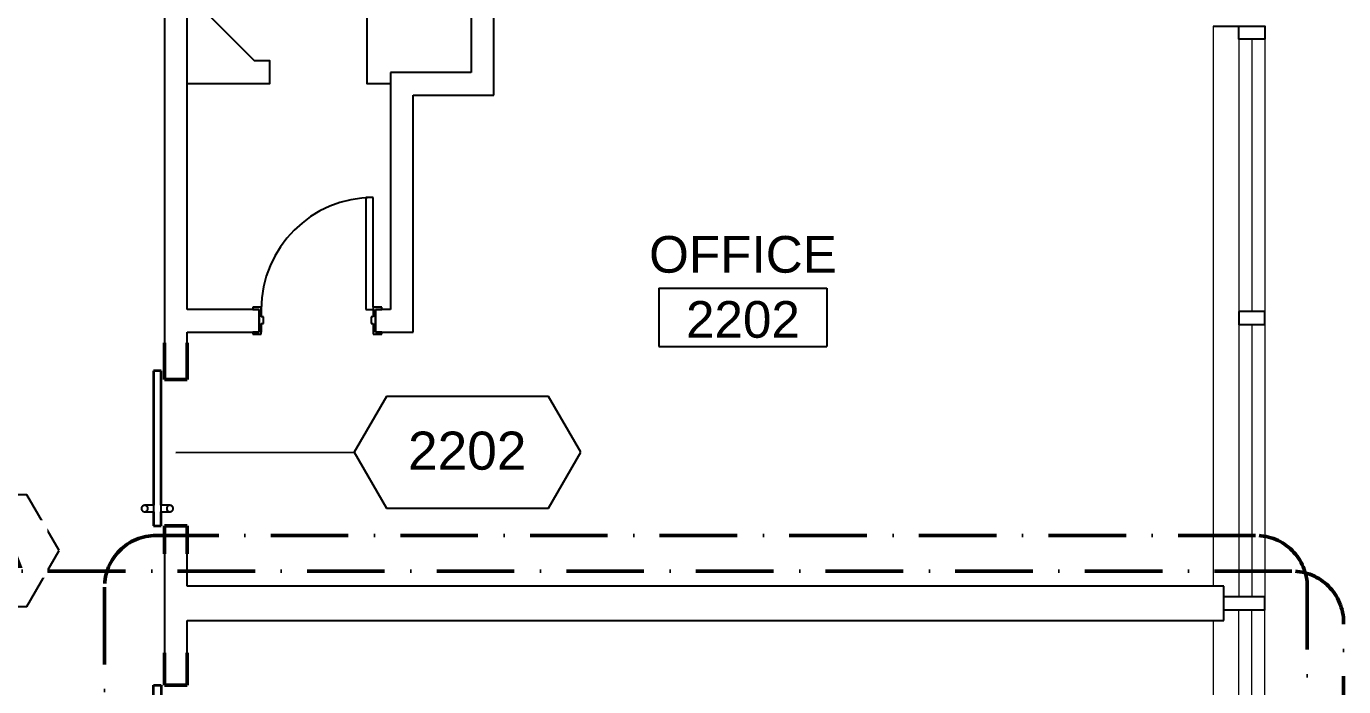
# Model space of a CAD drawing. Header units: inches. Extents: x -1132 to 5570, y -1986 to 4304.
# Drawn here: x 3050.1 to 3356, y -586.8 to -433.5 of the extents above; entities that cross this region are included whole.
import ezdxf

# ---------------------------------------------------------------- set-up
doc = ezdxf.new("R2010")
doc.units = ezdxf.units.IN
doc.header["$LTSCALE"] = 96
doc.header["$MEASUREMENT"] = 0
doc.linetypes.add('Dash Dot 3_16_', pattern=[0.3125, 0.1875, -0.0625, 0, -0.0625])
doc.layers.get('0').update_dxf_attribs({"linetype": 'CONTINUOUS'})
for name, color, linetype, lineweight in [('101013_EX_MER-02_dwg', 8, 'CONTINUOUS', 13), ('A-ANNO-SYMB', 150, 'CONTINUOUS', 13), ('A-AREA-IDEN', 2, 'CONTINUOUS', 25), ('A-DOOR-IDEN', 31, 'CONTINUOUS', 25), ('A-WALL', 113, 'CONTINUOUS', 18), ('A-WALL-SILL', 250, 'CONTINUOUS', 13)]:
    doc.layers.add(name, color=color, linetype=linetype, lineweight=lineweight)
for name, color, linetype in [('A-DOOR', 2, 'CONTINUOUS'), ('A-GLAZ', 2, 'CONTINUOUS'), ('A-WALL-FULL', 6, 'CONTINUOUS')]:
    doc.layers.add(name, color=color, linetype=linetype)
doc.styles.add('Arial_1', font='arial.ttf', dxfattribs={"height": 8.851796})
doc.styles.add('Swis721 BT', font='swiss.ttf', dxfattribs={"height": 8.514638})

# ---------------------------------------------------------------- blocks, each defined once
blk = doc.blocks.new('101013_EX_MER-02_dwg-1452792-2ND FLR PLAN - EAST WING')
at = {"layer": 'A-GLAZ', "color": 9, "lineweight": 13}
for p, q in [((3426.39, 1786.48), (3426.39, 1723.23)), ((3429.39, 1786.48), (3429.39, 1723.23)), ((3432.39, 1786.48), (3432.39, 1723.23)), ((3426.39, 1720.23), (3426.39, 1656.98)), ((3429.39, 1720.23), (3429.39, 1656.98)), ((3432.39, 1720.23), (3432.39, 1656.98)), ((3426.39, 1590.73), (3426.39, 1653.98)), ((3429.39, 1590.73), (3429.39, 1653.98)), ((3432.39, 1590.73), (3432.39, 1653.98))]:
    blk.add_line(p, q, dxfattribs=at)
at = {"layer": 'A-WALL-FULL', "color": 9}
blk.add_line((3234.64, 1718.48), (3234.64, 1773.48), dxfattribs=at)
at = {"layer": 'A-WALL-FULL', "color": 9, "flags": 128}
for points in [[(3182.14, 1723.73), (3182.14, 1776.23), (3201.39, 1776.23), (3201.39, 1781.48), (3197.79, 1781.48), (3187.89, 1791.38), (3187.89, 1817.48), (3223.89, 1817.48), (3223.89, 1776.23), (3229.38, 1776.23)], [(3420.39, 1789.48), (3432.39, 1789.48), (3432.39, 1786.48), (3426.39, 1786.48), (3426.39, 1789.48)], [(3199.43, 1721.98), (3199.43, 1723.73), (3199.38, 1723.73)], [(3199.38, 1718.48), (3199.43, 1718.48), (3199.43, 1720.48)], [(3422.89, 1653.98), (3432.39, 1653.98), (3432.39, 1656.98), (3422.89, 1656.98)]]:
    blk.add_lwpolyline(points, dxfattribs=at)
blk.add_lwpolyline([(3426.39, 1723.23), (3426.39, 1720.23), (3432.39, 1720.23), (3432.39, 1723.23)], close=True, dxfattribs=at)
at = {"layer": 'A-WALL-SILL', "color": 9}
for p, q in [((3420.39, 1789.48), (3420.39, 1659.48)), ((3420.39, 1651.48), (3420.39, 1521.48))]:
    blk.add_line(p, q, dxfattribs=at)
blk = doc.blocks.new('Interior-Sgl - 2_-2_ x 8_-0_ - Flush-2578068-2ND FLR PLAN - EAST WING')
at = {"layer": 'A-DOOR', "color": 8, "lineweight": 25}
for p, q in [((22.25, 28.63), (22.25, 2.63)), ((24, 28.63), (22.25, 28.63)), ((24, 3.13), (24, 28.63)), ((-2, 3.13), (-4, 3.13)), ((-4, 3.13), (-4, 2.63)), ((-2, 0.88), (-2, 3.13)), ((26, 3.13), (24, 3.13)), ((24, 3.13), (24, 0.88)), ((26, 2.63), (26, 3.13)), ((-4, 2.63), (-2.5, 2.63)), ((-2.5, 2.63), (-2.5, -2.63)), ((-1.5, 0.88), (-2, 0.88)), ((-1.5, -0.62), (-1.5, 0.88)), ((22.25, 2.63), (24, 2.63)), ((24, 0.88), (23.5, 0.88)), ((23.5, 0.88), (23.5, -0.62)), ((24.5, -2.63), (24.5, 2.63)), ((24.5, 2.63), (26, 2.63)), ((-2.5, -2.63), (-4, -2.63)), ((-4, -2.63), (-4, -3.13)), ((-2, -3.13), (-2, -0.62)), ((-2, -0.62), (-1.5, -0.62)), ((23.5, -0.62), (24, -0.62)), ((24, -0.62), (24, -3.13)), ((26, -2.63), (24.5, -2.63)), ((26, -3.13), (26, -2.63)), ((-4, -3.13), (-2, -3.13)), ((24, -3.13), (26, -3.13))]:
    blk.add_line(p, q, dxfattribs=at)
at = {"layer": 'A-DOOR', "color": 55}
blk.add_arc((24, 2.63), 26, 90, 180, dxfattribs=at)
blk = doc.blocks.new('Interior-Barn - Flush-3201829-2ND FLR PLAN - EAST WING')
at = {"layer": 'A-DOOR'}
for p, q in [((12.25, 7.22), (12.25, 5.16)), ((13.75, 5.16), (13.75, 7.22)), ((13.75, 5.16), (12.25, 5.16)), ((12.25, 3.41), (12.25, 1.34)), ((12.25, 3.41), (13.75, 3.41)), ((13.75, 1.34), (13.75, 3.41))]:
    blk.add_line(p, q, dxfattribs=at)
at = {"layer": 'A-DOOR', "lineweight": 35}
for p, q in [((-19, 5.16), (12.25, 5.16)), ((-19, 3.41), (-19, 5.16)), ((12.25, 3.41), (-19, 3.41)), ((13.75, 5.16), (17, 5.16)), ((17, 3.41), (13.75, 3.41)), ((17, 5.16), (17, 3.41))]:
    blk.add_line(p, q, dxfattribs=at)
at = {"layer": 'A-DOOR', "flags": 128}
for points in [[(13.75, 7.22), (13.75, 7.25), (13.75, 7.28), (13.74, 7.31), (13.74, 7.34), (13.74, 7.37), (13.73, 7.4), (13.72, 7.43), (13.71, 7.45), (13.7, 7.48), (13.69, 7.51), (13.68, 7.54), (13.67, 7.57), (13.65, 7.59), (13.64, 7.62), (13.62, 7.64), (13.6, 7.67), (13.58, 7.69), (13.56, 7.71), (13.54, 7.74), (13.52, 7.76), (13.5, 7.78), (13.48, 7.8), (13.45, 7.82), (13.43, 7.83), (13.41, 7.85), (13.38, 7.87), (13.35, 7.88), (13.33, 7.89), (13.3, 7.91), (13.27, 7.92), (13.24, 7.93), (13.22, 7.94), (13.19, 7.95), (13.16, 7.95), (13.13, 7.96), (13.1, 7.96), (13.07, 7.97), (13.04, 7.97), (13.01, 7.97), (12.98, 7.97), (12.95, 7.97), (12.92, 7.96), (12.89, 7.96), (12.86, 7.96), (12.83, 7.95), (12.8, 7.94), (12.77, 7.93), (12.74, 7.92), (12.72, 7.91), (12.69, 7.9), (12.66, 7.89), (12.63, 7.87), (12.61, 7.86), (12.58, 7.84), (12.56, 7.83), (12.53, 7.81), (12.51, 7.79), (12.49, 7.77), (12.47, 7.75), (12.45, 7.73), (12.43, 7.7), (12.41, 7.68), (12.39, 7.66), (12.37, 7.63), (12.36, 7.61), (12.34, 7.58), (12.33, 7.55), (12.32, 7.53), (12.3, 7.5), (12.29, 7.47), (12.28, 7.44), (12.28, 7.41), (12.27, 7.38), (12.26, 7.35), (12.26, 7.32), (12.25, 7.29), (12.25, 7.26), (12.25, 7.23), (12.25, 7.22)], [(12.25, 7.22), (12.25, 7.19), (12.25, 7.16), (12.26, 7.13), (12.26, 7.1), (12.26, 7.07), (12.27, 7.04), (12.28, 7.01), (12.29, 6.98), (12.3, 6.95), (12.31, 6.93), (12.32, 6.9), (12.33, 6.87), (12.35, 6.85), (12.36, 6.82), (12.38, 6.8), (12.4, 6.77), (12.42, 6.75), (12.44, 6.72), (12.46, 6.7), (12.48, 6.68), (12.5, 6.66), (12.52, 6.64), (12.55, 6.62), (12.57, 6.6), (12.59, 6.59), (12.62, 6.57), (12.65, 6.56), (12.67, 6.54), (12.7, 6.53), (12.73, 6.52), (12.76, 6.51), (12.78, 6.5), (12.81, 6.49), (12.84, 6.49), (12.87, 6.48), (12.9, 6.48), (12.93, 6.47), (12.96, 6.47), (12.99, 6.47), (13.02, 6.47), (13.05, 6.47), (13.08, 6.47), (13.11, 6.48), (13.14, 6.48), (13.17, 6.49), (13.2, 6.5), (13.23, 6.5), (13.26, 6.51), (13.28, 6.52), (13.31, 6.54), (13.34, 6.55), (13.37, 6.56), (13.39, 6.58), (13.42, 6.6), (13.44, 6.61), (13.47, 6.63), (13.49, 6.65), (13.51, 6.67), (13.53, 6.69), (13.55, 6.71), (13.57, 6.73), (13.59, 6.76), (13.61, 6.78), (13.63, 6.81), (13.64, 6.83), (13.66, 6.86), (13.67, 6.88), (13.68, 6.91), (13.7, 6.94), (13.71, 6.97), (13.72, 7), (13.72, 7.02), (13.73, 7.05), (13.74, 7.08), (13.74, 7.11), (13.75, 7.14), (13.75, 7.17), (13.75, 7.2), (13.75, 7.22)], [(13.75, 1.34), (13.75, 1.37), (13.75, 1.4), (13.74, 1.43), (13.74, 1.46), (13.74, 1.49), (13.73, 1.52), (13.72, 1.55), (13.71, 1.58), (13.7, 1.61), (13.69, 1.64), (13.68, 1.66), (13.67, 1.69), (13.65, 1.72), (13.64, 1.74), (13.62, 1.77), (13.6, 1.79), (13.58, 1.82), (13.56, 1.84), (13.54, 1.86), (13.52, 1.88), (13.5, 1.9), (13.48, 1.92), (13.45, 1.94), (13.43, 1.96), (13.41, 1.97), (13.38, 1.99), (13.35, 2.01), (13.33, 2.02), (13.3, 2.03), (13.27, 2.04), (13.24, 2.05), (13.22, 2.06), (13.19, 2.07), (13.16, 2.08), (13.13, 2.08), (13.1, 2.09), (13.07, 2.09), (13.04, 2.09), (13.01, 2.09), (12.98, 2.09), (12.95, 2.09), (12.92, 2.09), (12.89, 2.09), (12.86, 2.08), (12.83, 2.07), (12.8, 2.07), (12.77, 2.06), (12.74, 2.05), (12.72, 2.04), (12.69, 2.03), (12.66, 2.01), (12.63, 2), (12.61, 1.98), (12.58, 1.97), (12.56, 1.95), (12.53, 1.93), (12.51, 1.91), (12.49, 1.89), (12.47, 1.87), (12.45, 1.85), (12.43, 1.83), (12.41, 1.8), (12.39, 1.78), (12.37, 1.76), (12.36, 1.73), (12.34, 1.7), (12.33, 1.68), (12.32, 1.65), (12.3, 1.62), (12.29, 1.59), (12.28, 1.57), (12.28, 1.54), (12.27, 1.51), (12.26, 1.48), (12.26, 1.45), (12.25, 1.42), (12.25, 1.39), (12.25, 1.36), (12.25, 1.34)], [(12.25, 1.34), (12.25, 1.31), (12.25, 1.28), (12.26, 1.25), (12.26, 1.22), (12.26, 1.19), (12.27, 1.17), (12.28, 1.14), (12.29, 1.11), (12.3, 1.08), (12.31, 1.05), (12.32, 1.02), (12.33, 1), (12.35, 0.97), (12.36, 0.95), (12.38, 0.92), (12.4, 0.9), (12.42, 0.87), (12.44, 0.85), (12.46, 0.83), (12.48, 0.81), (12.5, 0.79), (12.52, 0.77), (12.55, 0.75), (12.57, 0.73), (12.59, 0.71), (12.62, 0.7), (12.65, 0.68), (12.67, 0.67), (12.7, 0.66), (12.73, 0.64), (12.76, 0.63), (12.78, 0.63), (12.81, 0.62), (12.84, 0.61), (12.87, 0.6), (12.9, 0.6), (12.93, 0.6), (12.96, 0.59), (12.99, 0.59), (13.02, 0.59), (13.05, 0.6), (13.08, 0.6), (13.11, 0.6), (13.14, 0.61), (13.17, 0.61), (13.2, 0.62), (13.23, 0.63), (13.26, 0.64), (13.28, 0.65), (13.31, 0.66), (13.34, 0.67), (13.37, 0.69), (13.39, 0.7), (13.42, 0.72), (13.44, 0.74), (13.47, 0.76), (13.49, 0.77), (13.51, 0.79), (13.53, 0.82), (13.55, 0.84), (13.57, 0.86), (13.59, 0.88), (13.61, 0.91), (13.63, 0.93), (13.64, 0.96), (13.66, 0.98), (13.67, 1.01), (13.68, 1.04), (13.7, 1.06), (13.71, 1.09), (13.72, 1.12), (13.72, 1.15), (13.73, 1.18), (13.74, 1.21), (13.74, 1.24), (13.75, 1.27), (13.75, 1.3), (13.75, 1.33), (13.75, 1.34)]]:
    blk.add_lwpolyline(points, dxfattribs=at)
at = {"layer": 'A-DOOR'}
for points, knots in [([(12.25, 7.22), (12.25, 7.18), (12.26, 7.11), (12.28, 7.01), (12.3, 6.94), (12.33, 6.89), (12.35, 6.84), (12.37, 6.81), (12.39, 6.78), (12.41, 6.76), (12.43, 6.73), (12.47, 6.69), (12.51, 6.65), (12.55, 6.62), (12.57, 6.6), (12.6, 6.58), (12.64, 6.56), (12.7, 6.53), (12.77, 6.5), (12.84, 6.48), (12.92, 6.47), (13, 6.47), (13.08, 6.47), (13.16, 6.48), (13.23, 6.5), (13.3, 6.53), (13.36, 6.56), (13.4, 6.58), (13.43, 6.6), (13.45, 6.62), (13.49, 6.65), (13.53, 6.69), (13.57, 6.73), (13.59, 6.76), (13.61, 6.78), (13.63, 6.81), (13.65, 6.84), (13.67, 6.89), (13.7, 6.94), (13.72, 7.01), (13.74, 7.11), (13.75, 7.18), (13.75, 7.22)], [0, 0, 0, 0, 0.055556, 0.111111, 0.138889, 0.166667, 0.194444, 0.208333, 0.222222, 0.236111, 0.25, 0.277778, 0.305556, 0.319444, 0.333333, 0.347222, 0.361111, 0.388889, 0.416667, 0.444444, 0.472222, 0.5, 0.527778, 0.555556, 0.583333, 0.611111, 0.638889, 0.652778, 0.666667, 0.680556, 0.694444, 0.722222, 0.75, 0.763889, 0.777778, 0.791667, 0.805556, 0.833333, 0.861111, 0.888889, 0.944444, 1, 1, 1, 1]), ([(12.96, 2.09), (12.95, 2.09), (12.91, 2.09), (12.84, 2.08), (12.77, 2.06), (12.7, 2.03), (12.64, 2), (12.6, 1.98), (12.57, 1.96), (12.55, 1.94), (12.51, 1.91), (12.47, 1.88), (12.43, 1.84), (12.41, 1.8), (12.39, 1.78), (12.37, 1.75), (12.35, 1.72), (12.33, 1.67), (12.3, 1.62), (12.28, 1.55), (12.26, 1.46), (12.25, 1.38), (12.25, 1.34)], [0.5142736, 0.5142736, 0.5142736, 0.5142736, 0.5277778, 0.5555556, 0.5833333, 0.6111111, 0.6388889, 0.6527778, 0.6666667, 0.6805556, 0.6944444, 0.7222222, 0.75, 0.7638889, 0.7777778, 0.7916667, 0.8055556, 0.8333333, 0.8611111, 0.8888889, 0.9444444, 1, 1, 1, 1]), ([(13.75, 1.34), (13.75, 1.38), (13.74, 1.46), (13.72, 1.55), (13.7, 1.62), (13.67, 1.67), (13.65, 1.72), (13.63, 1.75), (13.61, 1.78), (13.59, 1.8), (13.57, 1.84), (13.53, 1.88), (13.49, 1.91), (13.45, 1.94), (13.43, 1.96), (13.4, 1.98), (13.36, 2), (13.3, 2.03), (13.23, 2.06), (13.16, 2.08), (13.09, 2.09), (13.05, 2.09), (13.04, 2.09)], [0, 0, 0, 0, 0.0555556, 0.1111111, 0.1388889, 0.1666667, 0.1944444, 0.2083333, 0.2222222, 0.2361111, 0.25, 0.2777778, 0.3055556, 0.3194444, 0.3333333, 0.3472222, 0.3611111, 0.3888889, 0.4166667, 0.4444444, 0.4722222, 0.4872585, 0.4872585, 0.4872585, 0.4872585])]:
    blk.add_open_spline(points, degree=3, knots=knots, dxfattribs=at)
blk = doc.blocks.new('Interior-Barn - Flush-3201910-2ND FLR PLAN - EAST WING')
at = {"layer": 'A-DOOR'}
for p, q in [((12.25, -1.34), (12.25, -3.41)), ((13.75, -3.41), (13.75, -1.34)), ((13.75, -3.41), (12.25, -3.41)), ((12.25, -5.16), (12.25, -7.22)), ((12.25, -5.16), (13.75, -5.16)), ((13.75, -7.22), (13.75, -5.16))]:
    blk.add_line(p, q, dxfattribs=at)
at = {"layer": 'A-DOOR', "lineweight": 35}
for p, q in [((12.25, -3.41), (-19, -3.41)), ((-19, -3.41), (-19, -5.16)), ((-19, -5.16), (12.25, -5.16)), ((17, -3.41), (13.75, -3.41)), ((13.75, -5.16), (17, -5.16)), ((17, -5.16), (17, -3.41))]:
    blk.add_line(p, q, dxfattribs=at)
at = {"layer": 'A-DOOR', "flags": 128}
for points in [[(13.75, -1.34), (13.75, -1.31), (13.75, -1.28), (13.74, -1.25), (13.74, -1.22), (13.74, -1.19), (13.73, -1.17), (13.72, -1.14), (13.71, -1.11), (13.7, -1.08), (13.69, -1.05), (13.68, -1.02), (13.67, -1), (13.65, -0.97), (13.64, -0.95), (13.62, -0.92), (13.6, -0.9), (13.58, -0.87), (13.56, -0.85), (13.54, -0.83), (13.52, -0.81), (13.5, -0.79), (13.48, -0.77), (13.45, -0.75), (13.43, -0.73), (13.41, -0.71), (13.38, -0.7), (13.35, -0.68), (13.33, -0.67), (13.3, -0.66), (13.27, -0.64), (13.24, -0.63), (13.22, -0.63), (13.19, -0.62), (13.16, -0.61), (13.13, -0.6), (13.1, -0.6), (13.07, -0.6), (13.04, -0.59), (13.01, -0.59), (12.98, -0.59), (12.95, -0.6), (12.92, -0.6), (12.89, -0.6), (12.86, -0.61), (12.83, -0.61), (12.8, -0.62), (12.77, -0.63), (12.74, -0.64), (12.72, -0.65), (12.69, -0.66), (12.66, -0.67), (12.63, -0.69), (12.61, -0.7), (12.58, -0.72), (12.56, -0.74), (12.53, -0.76), (12.51, -0.77), (12.49, -0.79), (12.47, -0.82), (12.45, -0.84), (12.43, -0.86), (12.41, -0.88), (12.39, -0.91), (12.37, -0.93), (12.36, -0.96), (12.34, -0.98), (12.33, -1.01), (12.32, -1.04), (12.3, -1.06), (12.29, -1.09), (12.28, -1.12), (12.28, -1.15), (12.27, -1.18), (12.26, -1.21), (12.26, -1.24), (12.25, -1.27), (12.25, -1.3), (12.25, -1.33), (12.25, -1.34)], [(12.25, -1.34), (12.25, -1.37), (12.25, -1.4), (12.26, -1.43), (12.26, -1.46), (12.26, -1.49), (12.27, -1.52), (12.28, -1.55), (12.29, -1.58), (12.3, -1.61), (12.31, -1.64), (12.32, -1.66), (12.33, -1.69), (12.35, -1.72), (12.36, -1.74), (12.38, -1.77), (12.4, -1.79), (12.42, -1.82), (12.44, -1.84), (12.46, -1.86), (12.48, -1.88), (12.5, -1.9), (12.52, -1.92), (12.55, -1.94), (12.57, -1.96), (12.59, -1.97), (12.62, -1.99), (12.65, -2.01), (12.67, -2.02), (12.7, -2.03), (12.73, -2.04), (12.76, -2.05), (12.78, -2.06), (12.81, -2.07), (12.84, -2.08), (12.87, -2.08), (12.9, -2.09), (12.93, -2.09), (12.96, -2.09), (12.99, -2.09), (13.02, -2.09), (13.05, -2.09), (13.08, -2.09), (13.11, -2.09), (13.14, -2.08), (13.17, -2.07), (13.2, -2.07), (13.23, -2.06), (13.26, -2.05), (13.28, -2.04), (13.31, -2.03), (13.34, -2.01), (13.37, -2), (13.39, -1.98), (13.42, -1.97), (13.44, -1.95), (13.47, -1.93), (13.49, -1.91), (13.51, -1.89), (13.53, -1.87), (13.55, -1.85), (13.57, -1.83), (13.59, -1.8), (13.61, -1.78), (13.63, -1.76), (13.64, -1.73), (13.66, -1.7), (13.67, -1.68), (13.68, -1.65), (13.7, -1.62), (13.71, -1.59), (13.72, -1.57), (13.72, -1.54), (13.73, -1.51), (13.74, -1.48), (13.74, -1.45), (13.75, -1.42), (13.75, -1.39), (13.75, -1.36), (13.75, -1.34)], [(13.75, -7.22), (13.75, -7.19), (13.75, -7.16), (13.74, -7.13), (13.74, -7.1), (13.74, -7.07), (13.73, -7.04), (13.72, -7.01), (13.71, -6.98), (13.7, -6.95), (13.69, -6.93), (13.68, -6.9), (13.67, -6.87), (13.65, -6.85), (13.64, -6.82), (13.62, -6.8), (13.6, -6.77), (13.58, -6.75), (13.56, -6.72), (13.54, -6.7), (13.52, -6.68), (13.5, -6.66), (13.48, -6.64), (13.45, -6.62), (13.43, -6.6), (13.41, -6.59), (13.38, -6.57), (13.35, -6.56), (13.33, -6.54), (13.3, -6.53), (13.27, -6.52), (13.24, -6.51), (13.22, -6.5), (13.19, -6.49), (13.16, -6.49), (13.13, -6.48), (13.1, -6.48), (13.07, -6.47), (13.04, -6.47), (13.01, -6.47), (12.98, -6.47), (12.95, -6.47), (12.92, -6.47), (12.89, -6.48), (12.86, -6.48), (12.83, -6.49), (12.8, -6.5), (12.77, -6.5), (12.74, -6.51), (12.72, -6.52), (12.69, -6.54), (12.66, -6.55), (12.63, -6.56), (12.61, -6.58), (12.58, -6.6), (12.56, -6.61), (12.53, -6.63), (12.51, -6.65), (12.49, -6.67), (12.47, -6.69), (12.45, -6.71), (12.43, -6.73), (12.41, -6.76), (12.39, -6.78), (12.37, -6.81), (12.36, -6.83), (12.34, -6.86), (12.33, -6.88), (12.32, -6.91), (12.3, -6.94), (12.29, -6.97), (12.28, -7), (12.28, -7.02), (12.27, -7.05), (12.26, -7.08), (12.26, -7.11), (12.25, -7.14), (12.25, -7.17), (12.25, -7.2), (12.25, -7.22)], [(12.25, -7.22), (12.25, -7.25), (12.25, -7.28), (12.26, -7.31), (12.26, -7.34), (12.26, -7.37), (12.27, -7.4), (12.28, -7.43), (12.29, -7.45), (12.3, -7.48), (12.31, -7.51), (12.32, -7.54), (12.33, -7.57), (12.35, -7.59), (12.36, -7.62), (12.38, -7.64), (12.4, -7.67), (12.42, -7.69), (12.44, -7.71), (12.46, -7.74), (12.48, -7.76), (12.5, -7.78), (12.52, -7.8), (12.55, -7.82), (12.57, -7.83), (12.59, -7.85), (12.62, -7.87), (12.65, -7.88), (12.67, -7.89), (12.7, -7.91), (12.73, -7.92), (12.76, -7.93), (12.78, -7.94), (12.81, -7.95), (12.84, -7.95), (12.87, -7.96), (12.9, -7.96), (12.93, -7.97), (12.96, -7.97), (12.99, -7.97), (13.02, -7.97), (13.05, -7.97), (13.08, -7.96), (13.11, -7.96), (13.14, -7.96), (13.17, -7.95), (13.2, -7.94), (13.23, -7.93), (13.26, -7.92), (13.28, -7.91), (13.31, -7.9), (13.34, -7.89), (13.37, -7.87), (13.39, -7.86), (13.42, -7.84), (13.44, -7.83), (13.47, -7.81), (13.49, -7.79), (13.51, -7.77), (13.53, -7.75), (13.55, -7.73), (13.57, -7.7), (13.59, -7.68), (13.61, -7.66), (13.63, -7.63), (13.64, -7.61), (13.66, -7.58), (13.67, -7.55), (13.68, -7.53), (13.7, -7.5), (13.71, -7.47), (13.72, -7.44), (13.72, -7.41), (13.73, -7.38), (13.74, -7.35), (13.74, -7.32), (13.75, -7.29), (13.75, -7.26), (13.75, -7.23), (13.75, -7.22)]]:
    blk.add_lwpolyline(points, dxfattribs=at)
at = {"layer": 'A-DOOR'}
for points, knots in [([(12.25, -1.34), (12.25, -1.38), (12.26, -1.46), (12.28, -1.55), (12.3, -1.62), (12.33, -1.68), (12.35, -1.72), (12.37, -1.75), (12.39, -1.78), (12.41, -1.8), (12.43, -1.84), (12.47, -1.88), (12.51, -1.91), (12.55, -1.94), (12.57, -1.96), (12.6, -1.98), (12.64, -2), (12.7, -2.03), (12.77, -2.06), (12.84, -2.08), (12.91, -2.09), (12.95, -2.09), (12.96, -2.09)], [0, 0, 0, 0, 0.0555556, 0.1111111, 0.1388889, 0.1666667, 0.1944444, 0.2083333, 0.2222222, 0.2361111, 0.25, 0.2777778, 0.3055556, 0.3194444, 0.3333333, 0.3472222, 0.3611111, 0.3888889, 0.4166667, 0.4444444, 0.4722222, 0.4857264, 0.4857264, 0.4857264, 0.4857264]), ([(13.04, -2.09), (13.05, -2.09), (13.09, -2.09), (13.16, -2.08), (13.23, -2.06), (13.3, -2.03), (13.36, -2), (13.4, -1.98), (13.43, -1.96), (13.45, -1.94), (13.49, -1.91), (13.53, -1.88), (13.57, -1.84), (13.59, -1.8), (13.61, -1.78), (13.63, -1.75), (13.65, -1.72), (13.67, -1.68), (13.7, -1.62), (13.72, -1.55), (13.74, -1.46), (13.75, -1.38), (13.75, -1.34)], [0.5127415, 0.5127415, 0.5127415, 0.5127415, 0.5277778, 0.5555556, 0.5833333, 0.6111111, 0.6388889, 0.6527778, 0.6666667, 0.6805556, 0.6944444, 0.7222222, 0.75, 0.7638889, 0.7777778, 0.7916667, 0.8055556, 0.8333333, 0.8611111, 0.8888889, 0.9444444, 1, 1, 1, 1]), ([(13.75, -7.22), (13.75, -7.18), (13.74, -7.11), (13.72, -7.01), (13.7, -6.94), (13.67, -6.89), (13.65, -6.84), (13.63, -6.81), (13.61, -6.78), (13.59, -6.76), (13.57, -6.73), (13.53, -6.69), (13.49, -6.65), (13.45, -6.62), (13.43, -6.6), (13.4, -6.58), (13.36, -6.56), (13.3, -6.53), (13.23, -6.5), (13.16, -6.48), (13.08, -6.47), (13, -6.47), (12.92, -6.47), (12.84, -6.48), (12.77, -6.5), (12.7, -6.53), (12.64, -6.56), (12.6, -6.58), (12.57, -6.6), (12.55, -6.62), (12.51, -6.65), (12.47, -6.69), (12.43, -6.73), (12.41, -6.76), (12.39, -6.78), (12.37, -6.81), (12.35, -6.84), (12.33, -6.89), (12.3, -6.94), (12.28, -7.01), (12.26, -7.11), (12.25, -7.18), (12.25, -7.22)], [0, 0, 0, 0, 0.055556, 0.111111, 0.138889, 0.166667, 0.194444, 0.208333, 0.222222, 0.236111, 0.25, 0.277778, 0.305556, 0.319444, 0.333333, 0.347222, 0.361111, 0.388889, 0.416667, 0.444444, 0.472222, 0.5, 0.527778, 0.555556, 0.583333, 0.611111, 0.638889, 0.652778, 0.666667, 0.680556, 0.694444, 0.722222, 0.75, 0.763889, 0.777778, 0.791667, 0.805556, 0.833333, 0.861111, 0.888889, 0.944444, 1, 1, 1, 1])]:
    blk.add_open_spline(points, degree=3, knots=knots, dxfattribs=at)
blk = doc.blocks.new('Tag - Room - Name _ Number _NO SQFT_-3172659-2ND FLR PLAN - EAST WING')
at = {"layer": 'A-AREA-IDEN'}
for p, q in [((-0.2081, -0.0229), (-0.2081, -0.1635)), ((-0.2081, -0.0229), (0.1981, -0.0229)), ((0.1981, -0.0229), (0.1981, -0.1635)), ((-0.2081, -0.1635), (0.1981, -0.1635))]:
    blk.add_line(p, q, dxfattribs=at)
blk = doc.blocks.new('Tag-Door - Tag-Door Modified-3481709-2ND FLR PLAN - EAST WING')
at = {"layer": 'A-DOOR-IDEN'}
for p, q in [((-0.0006, 0.2749), (-0.1359, 0.1968)), ((0.1347, 0.1968), (-0.0006, 0.2749)), ((-0.1359, 0.1968), (-0.1359, -0.195)), ((0.1347, -0.195), (0.1347, 0.1968)), ((-0.1359, -0.195), (-0.0006, -0.2731)), ((-0.0006, -0.2731), (0.1347, -0.195))]:
    blk.add_line(p, q, dxfattribs=at)
blk = doc.blocks.new('Tag-Door - Tag-Door-146303-2ND FLR PLAN - EAST WING')
at = {"layer": 'A-DOOR-IDEN'}
for p, q in [((-0.0006, 0.2749), (-0.1359, 0.1968)), ((0.1347, 0.1968), (-0.0006, 0.2749)), ((-0.1359, 0.1968), (-0.1359, -0.195)), ((0.1347, -0.195), (0.1347, 0.1968)), ((-0.1359, -0.195), (-0.0006, -0.2731)), ((-0.0006, -0.2731), (0.1347, -0.195))]:
    blk.add_line(p, q, dxfattribs=at)
blk = doc.blocks.new('block')
at = {"layer": 'A-ANNO-SYMB', "linetype": 'Dash Dot 3_16_', "lineweight": 50}
for p, q in [((3430.29141538, 1671.22877396), (3174.98567046, 1671.22877396)), ((3162.98567046, 1659.22877396), (3162.98567046, 1494.23907039)), ((3442.29141538, 1494.23907039), (3442.29141538, 1659.22877396)), ((3450.73108718, 1048.60957852), (3450.73108718, 1650.93446958))]:
    blk.add_line(p, q, dxfattribs=at)
for centre, start, end in [((3174.98567046, 1659.22877396), 90, 180), ((3430.29141538, 1659.22877396), 0, 90), ((3438.73108718, 1650.93446958), 0, 90)]:
    blk.add_arc(centre, 12, start, end, dxfattribs=at)
at = {"layer": 'A-DOOR-IDEN'}
blk.add_line((3179.51803036, 1690.47565957), (3220.94790192, 1690.5348492), dxfattribs=at)
at = {"layer": 'A-WALL', "color": 8, "lineweight": 25}
for p, q in [((3176.89303036, 1829.97565957), (3176.89303036, 1715.97565957)), ((3253.38674607, 1773.47565957), (3253.38674607, 1823.47565957)), ((3182.14303036, 1723.72565957), (3182.14303036, 1818.22565957)), ((3248.13674607, 1818.22565957), (3248.13674607, 1778.72565957)), ((3248.13674607, 1778.72565957), (3229.38674607, 1778.72565957)), ((3229.38674607, 1778.72565957), (3229.38674607, 1723.72565957)), ((3234.63674607, 1773.47565957), (3253.38674607, 1773.47565957)), ((3234.63674607, 1718.47565957), (3234.63674607, 1773.47565957)), ((3198.88674607, 1723.72565957), (3182.14303036, 1723.72565957)), ((3198.88674607, 1718.47565957), (3198.88674607, 1723.72565957)), ((3229.38674607, 1723.72565957), (3225.88674607, 1723.72565957)), ((3225.88674607, 1723.72565957), (3225.88674607, 1718.47565957)), ((3182.14303036, 1715.97565957), (3182.14303036, 1718.47565957)), ((3182.14303036, 1718.47565957), (3198.88674607, 1718.47565957)), ((3225.88674607, 1718.47565957), (3234.63674607, 1718.47565957)), ((3176.89303036, 1666.97565957), (3176.89303036, 1643.97565957)), ((3182.14303036, 1659.47565957), (3182.14303036, 1666.97565957)), ((3422.89604026, 1659.47565957), (3182.14303036, 1659.47565957)), ((3422.89604026, 1651.47565957), (3422.89604026, 1659.47565957)), ((3182.14303036, 1643.97565957), (3182.14303036, 1651.47565957)), ((3182.14303036, 1651.47565957), (3422.89604026, 1651.47565957))]:
    blk.add_line(p, q, dxfattribs=at)
at = {"layer": 'A-WALL', "lineweight": 50}
for p, q in [((3176.89303036, 1715.97565957), (3176.89303036, 1707.47565957)), ((3182.14303036, 1707.47565957), (3182.14303036, 1715.97565957)), ((3176.89303036, 1707.47565957), (3182.14303036, 1707.47565957)), ((3176.89303036, 1673.47565957), (3176.89303036, 1666.97565957)), ((3182.14303036, 1673.47565957), (3176.89303036, 1673.47565957)), ((3182.14303036, 1666.97565957), (3182.14303036, 1673.47565957)), ((3176.89303036, 1643.97565957), (3176.89303036, 1636.47565957)), ((3182.14303036, 1636.47565957), (3182.14303036, 1643.97565957)), ((3176.89303036, 1636.47565957), (3182.14303036, 1636.47565957))]:
    blk.add_line(p, q, dxfattribs=at)
at = {"layer": '101013_EX_MER-02_dwg', "color": 9}
blk.add_blockref('101013_EX_MER-02_dwg-1452792-2ND FLR PLAN - EAST WING', (0.0064709, 0.00000725), dxfattribs=at)
at = {"layer": 'A-AREA-IDEN', "xscale": 95.99999999999994, "yscale": 95.99999999999994, "zscale": 95.99999999999994}
blk.add_blockref('Tag - Room - Name _ Number _NO SQFT_-3172659-2ND FLR PLAN - EAST WING', (3311.71108647, 1730.82639321), dxfattribs=at)
at = {"layer": 'A-DOOR', "color": 55}
blk.add_blockref('Interior-Sgl - 2_-2_ x 8_-0_ - Flush-2578068-2ND FLR PLAN - EAST WING', (3201.38674607, 1721.10065957), dxfattribs=at)
at = {"layer": 'A-DOOR'}
for name, p, rotation in [('Interior-Barn - Flush-3201910-2ND FLR PLAN - EAST WING', (3179.51803036, 1690.47565957), 269.9999999999999), ('Interior-Barn - Flush-3201829-2ND FLR PLAN - EAST WING', (3179.51803036, 1619.47565957), 89.9999999999999)]:
    blk.add_blockref(name, p, dxfattribs=dict(at, rotation=rotation))
at = {"layer": 'A-DOOR-IDEN', "xscale": 95.99999999999994, "yscale": 95.99999999999994, "zscale": 95.99999999999994}
for name, p, rotation in [('Tag-Door - Tag-Door-146303-2ND FLR PLAN - EAST WING', (3247.1654777, 1690.47565957), 270), ('Tag-Door - Tag-Door Modified-3481709-2ND FLR PLAN - EAST WING', (3126.07713834, 1667.63797745), 270.0000000000001)]:
    blk.add_blockref(name, p, dxfattribs=dict(at, rotation=rotation))
at = {"layer": 'A-AREA-IDEN', "lineweight": 13, "char_height": 8.514637904, "attachment_point": 2, "line_spacing_factor": 1.00667, "style": 'Swis721 BT'}
for s, insert, width in [('OFFICE', (3311.2412741, 1740.77028497), 50.544), ('2202', (3311.2412741, 1725.65486693), 31.104)]:
    blk.add_mtext(s, dxfattribs=dict(at, insert=insert, width=width))
at = {"layer": 'A-DOOR-IDEN', "lineweight": 13, "char_height": 8.851796407, "attachment_point": 2, "line_spacing_factor": 0.938532, "style": 'Arial_1', "bg_fill": 3, "box_fill_scale": 1.25, "bg_fill_color": 0, "bg_fill_transparency": 0}
for s, insert, width in [('2202', (3247.20660861, 1695.34316113), 32.832), ('2286A', (3126.11826925, 1672.50547901), 42.66)]:
    blk.add_mtext(s, dxfattribs=dict(at, insert=insert, width=width))
at = {"layer": 'A-ANNO-SYMB', "linetype": 'Dash Dot 3_16_', "lineweight": 50}
blk.add_line((3438.73108718, 1662.93446958), (2798.16748886, 1662.93446958), dxfattribs=at)

msp = doc.modelspace()

# ---------------------------------------------------------------- block references
msp.add_blockref('block', (-94.69, -2222.93))

doc.saveas('drawing.dxf')
